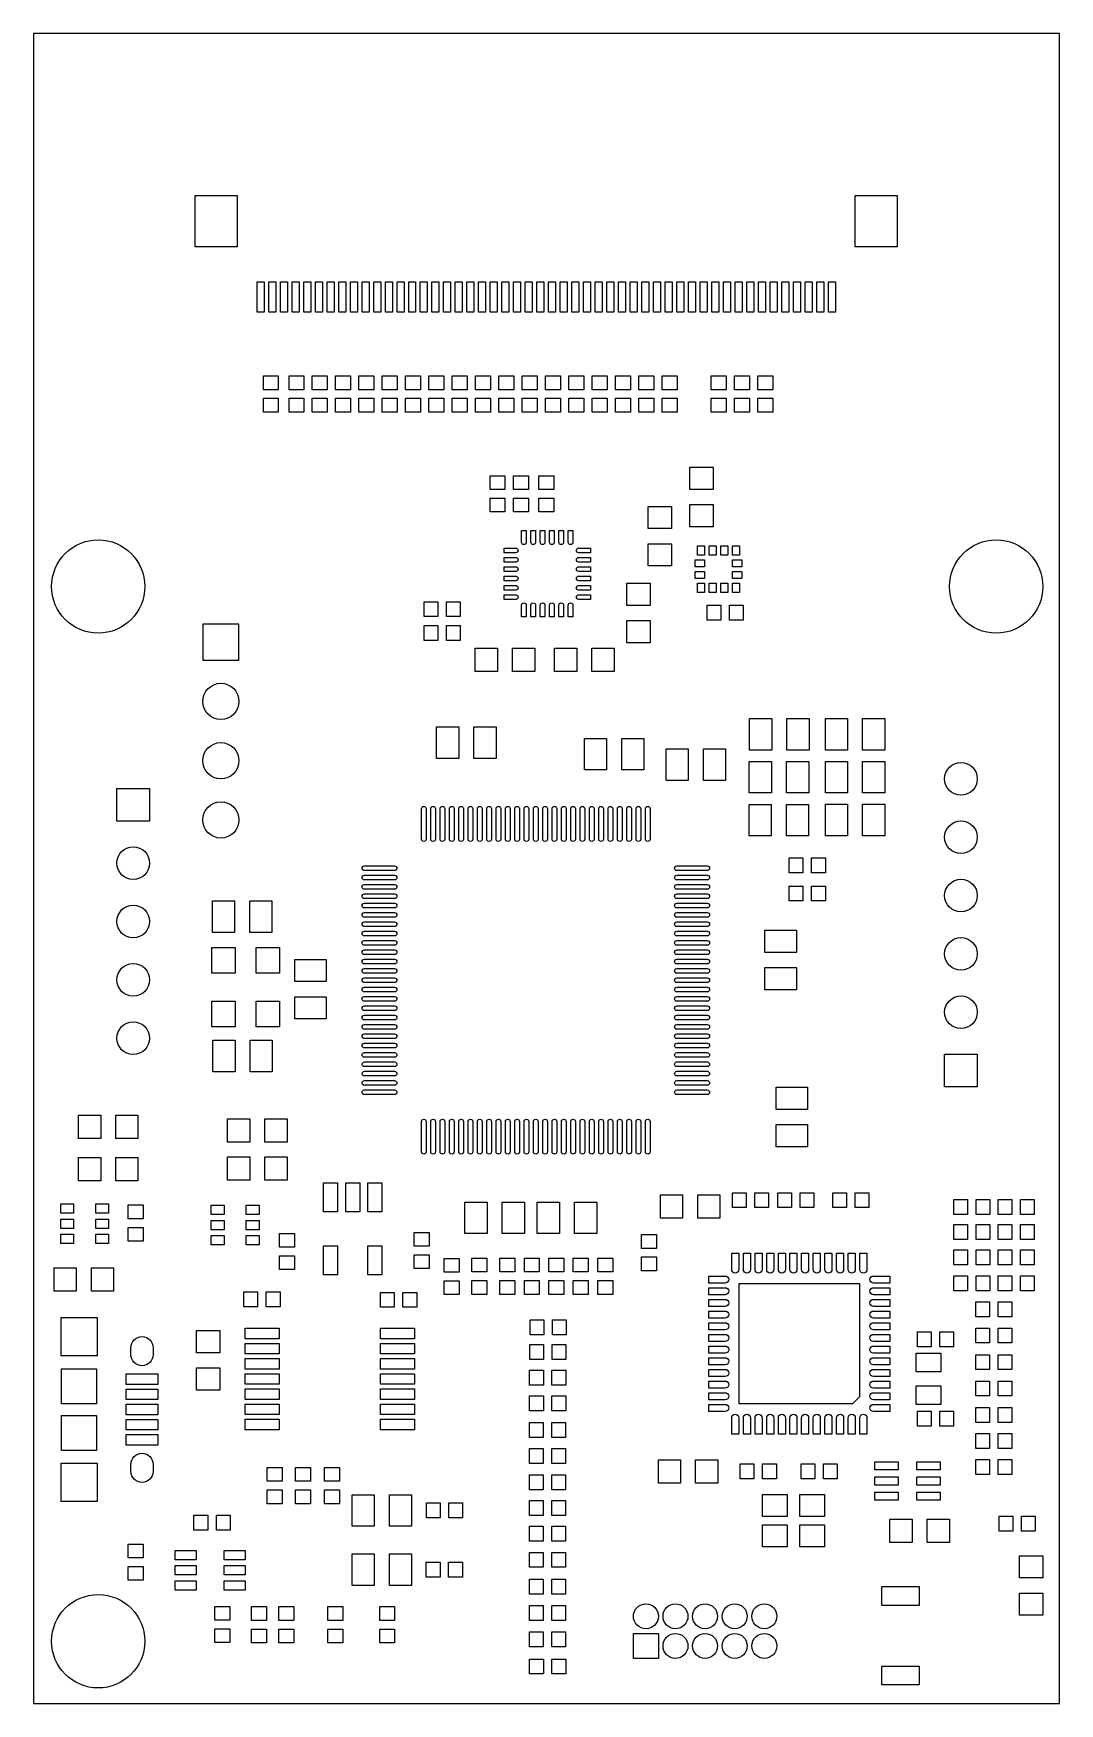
# Model space of a CAD drawing. Extents: x 29.2 to 73.2, y 55 to 126.5.
import ezdxf

# ---------------------------------------------------------------- set-up
doc = ezdxf.new("R2010")
doc.units = 0
doc.layers.add('BG_DESIGN_OUTLINE', color=85, linetype='CONTINUOUS')
doc.layers.add('PIN_TOP', color=80, linetype='CONTINUOUS')

msp = doc.modelspace()

# ---------------------------------------------------------------- linework, layer by layer
at = {"layer": 'BG_DESIGN_OUTLINE'}
msp.add_lwpolyline([(29.22, 54.99), (73.22, 54.99), (73.22, 126.55), (29.22, 126.55)], close=True, dxfattribs=at)
at = {"layer": 'PIN_TOP'}
for points in [[(37.9605, 119.6042), (37.9605, 117.4042), (36.1605, 117.4042), (36.1605, 119.6042)], [(66.2605, 119.6042), (66.2605, 117.4042), (64.4605, 117.4042), (64.4605, 119.6042)], [(39.1105, 115.9042), (39.1105, 114.6042), (38.8105, 114.6042), (38.8105, 115.9042)], [(39.6105, 115.9042), (39.6105, 114.6042), (39.3105, 114.6042), (39.3105, 115.9042)], [(40.1105, 115.9042), (40.1105, 114.6042), (39.8105, 114.6042), (39.8105, 115.9042)], [(40.6105, 115.9042), (40.6105, 114.6042), (40.3105, 114.6042), (40.3105, 115.9042)], [(41.1105, 115.9042), (41.1105, 114.6042), (40.8105, 114.6042), (40.8105, 115.9042)], [(41.6105, 115.9042), (41.6105, 114.6042), (41.3105, 114.6042), (41.3105, 115.9042)], [(42.1105, 115.9042), (42.1105, 114.6042), (41.8105, 114.6042), (41.8105, 115.9042)], [(42.6105, 115.9042), (42.6105, 114.6042), (42.3105, 114.6042), (42.3105, 115.9042)], [(43.1105, 115.9042), (43.1105, 114.6042), (42.8105, 114.6042), (42.8105, 115.9042)], [(43.6105, 115.9042), (43.6105, 114.6042), (43.3105, 114.6042), (43.3105, 115.9042)], [(44.1105, 115.9042), (44.1105, 114.6042), (43.8105, 114.6042), (43.8105, 115.9042)], [(44.6105, 115.9042), (44.6105, 114.6042), (44.3105, 114.6042), (44.3105, 115.9042)], [(45.1105, 115.9042), (45.1105, 114.6042), (44.8105, 114.6042), (44.8105, 115.9042)], [(45.6105, 115.9042), (45.6105, 114.6042), (45.3105, 114.6042), (45.3105, 115.9042)], [(46.1105, 115.9042), (46.1105, 114.6042), (45.8105, 114.6042), (45.8105, 115.9042)], [(46.6105, 115.9042), (46.6105, 114.6042), (46.3105, 114.6042), (46.3105, 115.9042)], [(47.1105, 115.9042), (47.1105, 114.6042), (46.8105, 114.6042), (46.8105, 115.9042)], [(47.6105, 115.9042), (47.6105, 114.6042), (47.3105, 114.6042), (47.3105, 115.9042)], [(48.1105, 115.9042), (48.1105, 114.6042), (47.8105, 114.6042), (47.8105, 115.9042)], [(48.6105, 115.9042), (48.6105, 114.6042), (48.3105, 114.6042), (48.3105, 115.9042)], [(49.1105, 115.9042), (49.1105, 114.6042), (48.8105, 114.6042), (48.8105, 115.9042)], [(49.6105, 115.9042), (49.6105, 114.6042), (49.3105, 114.6042), (49.3105, 115.9042)], [(50.1105, 115.9042), (50.1105, 114.6042), (49.8105, 114.6042), (49.8105, 115.9042)], [(50.6105, 115.9042), (50.6105, 114.6042), (50.3105, 114.6042), (50.3105, 115.9042)], [(51.1105, 115.9042), (51.1105, 114.6042), (50.8105, 114.6042), (50.8105, 115.9042)], [(51.6105, 115.9042), (51.6105, 114.6042), (51.3105, 114.6042), (51.3105, 115.9042)], [(52.1105, 115.9042), (52.1105, 114.6042), (51.8105, 114.6042), (51.8105, 115.9042)], [(52.6105, 115.9042), (52.6105, 114.6042), (52.3105, 114.6042), (52.3105, 115.9042)], [(53.1105, 115.9042), (53.1105, 114.6042), (52.8105, 114.6042), (52.8105, 115.9042)], [(53.6105, 115.9042), (53.6105, 114.6042), (53.3105, 114.6042), (53.3105, 115.9042)], [(54.1105, 115.9042), (54.1105, 114.6042), (53.8105, 114.6042), (53.8105, 115.9042)], [(54.6105, 115.9042), (54.6105, 114.6042), (54.3105, 114.6042), (54.3105, 115.9042)], [(55.1105, 115.9042), (55.1105, 114.6042), (54.8105, 114.6042), (54.8105, 115.9042)], [(55.6105, 115.9042), (55.6105, 114.6042), (55.3105, 114.6042), (55.3105, 115.9042)], [(56.1105, 115.9042), (56.1105, 114.6042), (55.8105, 114.6042), (55.8105, 115.9042)], [(56.6105, 115.9042), (56.6105, 114.6042), (56.3105, 114.6042), (56.3105, 115.9042)], [(57.1105, 115.9042), (57.1105, 114.6042), (56.8105, 114.6042), (56.8105, 115.9042)], [(57.6105, 115.9042), (57.6105, 114.6042), (57.3105, 114.6042), (57.3105, 115.9042)], [(58.1105, 115.9042), (58.1105, 114.6042), (57.8105, 114.6042), (57.8105, 115.9042)], [(58.6105, 115.9042), (58.6105, 114.6042), (58.3105, 114.6042), (58.3105, 115.9042)], [(59.1105, 115.9042), (59.1105, 114.6042), (58.8105, 114.6042), (58.8105, 115.9042)], [(59.6105, 115.9042), (59.6105, 114.6042), (59.3105, 114.6042), (59.3105, 115.9042)], [(60.1105, 115.9042), (60.1105, 114.6042), (59.8105, 114.6042), (59.8105, 115.9042)], [(60.6105, 115.9042), (60.6105, 114.6042), (60.3105, 114.6042), (60.3105, 115.9042)], [(61.1105, 115.9042), (61.1105, 114.6042), (60.8105, 114.6042), (60.8105, 115.9042)], [(61.6105, 115.9042), (61.6105, 114.6042), (61.3105, 114.6042), (61.3105, 115.9042)], [(62.1105, 115.9042), (62.1105, 114.6042), (61.8105, 114.6042), (61.8105, 115.9042)], [(62.6105, 115.9042), (62.6105, 114.6042), (62.3105, 114.6042), (62.3105, 115.9042)], [(63.1105, 115.9042), (63.1105, 114.6042), (62.8105, 114.6042), (62.8105, 115.9042)], [(63.6105, 115.9042), (63.6105, 114.6042), (63.3105, 114.6042), (63.3105, 115.9042)], [(39.72, 111.875), (39.72, 111.285), (39.08, 111.285), (39.08, 111.875)], [(40.82, 111.875), (40.82, 111.285), (40.18, 111.285), (40.18, 111.875)], [(41.82, 111.875), (41.82, 111.285), (41.18, 111.285), (41.18, 111.875)], [(42.82, 111.875), (42.82, 111.285), (42.18, 111.285), (42.18, 111.875)], [(43.82, 111.875), (43.82, 111.285), (43.18, 111.285), (43.18, 111.875)], [(44.82, 111.875), (44.82, 111.285), (44.18, 111.285), (44.18, 111.875)], [(45.82, 111.875), (45.82, 111.285), (45.18, 111.285), (45.18, 111.875)], [(46.82, 111.875), (46.82, 111.285), (46.18, 111.285), (46.18, 111.875)], [(47.82, 111.875), (47.82, 111.285), (47.18, 111.285), (47.18, 111.875)], [(48.82, 111.875), (48.82, 111.285), (48.18, 111.285), (48.18, 111.875)], [(49.82, 111.875), (49.82, 111.285), (49.18, 111.285), (49.18, 111.875)], [(50.82, 111.875), (50.82, 111.285), (50.18, 111.285), (50.18, 111.875)], [(51.82, 111.875), (51.82, 111.285), (51.18, 111.285), (51.18, 111.875)], [(52.82, 111.875), (52.82, 111.285), (52.18, 111.285), (52.18, 111.875)], [(53.82, 111.875), (53.82, 111.285), (53.18, 111.285), (53.18, 111.875)], [(54.82, 111.875), (54.82, 111.285), (54.18, 111.285), (54.18, 111.875)], [(55.82, 111.875), (55.82, 111.285), (55.18, 111.285), (55.18, 111.875)], [(56.82, 111.875), (56.82, 111.285), (56.18, 111.285), (56.18, 111.875)], [(58.28, 111.285), (58.28, 111.875), (58.92, 111.875), (58.92, 111.285)], [(59.92, 111.875), (59.92, 111.285), (59.28, 111.285), (59.28, 111.875)], [(60.92, 111.875), (60.92, 111.285), (60.28, 111.285), (60.28, 111.875)], [(39.72, 110.915), (39.72, 110.325), (39.08, 110.325), (39.08, 110.915)], [(40.82, 110.915), (40.82, 110.325), (40.18, 110.325), (40.18, 110.915)], [(41.82, 110.915), (41.82, 110.325), (41.18, 110.325), (41.18, 110.915)], [(42.82, 110.915), (42.82, 110.325), (42.18, 110.325), (42.18, 110.915)], [(43.82, 110.915), (43.82, 110.325), (43.18, 110.325), (43.18, 110.915)], [(44.82, 110.915), (44.82, 110.325), (44.18, 110.325), (44.18, 110.915)], [(45.82, 110.915), (45.82, 110.325), (45.18, 110.325), (45.18, 110.915)], [(46.82, 110.915), (46.82, 110.325), (46.18, 110.325), (46.18, 110.915)], [(47.82, 110.915), (47.82, 110.325), (47.18, 110.325), (47.18, 110.915)], [(48.82, 110.915), (48.82, 110.325), (48.18, 110.325), (48.18, 110.915)], [(49.82, 110.915), (49.82, 110.325), (49.18, 110.325), (49.18, 110.915)], [(50.82, 110.915), (50.82, 110.325), (50.18, 110.325), (50.18, 110.915)], [(51.82, 110.915), (51.82, 110.325), (51.18, 110.325), (51.18, 110.915)], [(52.82, 110.915), (52.82, 110.325), (52.18, 110.325), (52.18, 110.915)], [(53.82, 110.915), (53.82, 110.325), (53.18, 110.325), (53.18, 110.915)], [(54.82, 110.915), (54.82, 110.325), (54.18, 110.325), (54.18, 110.915)], [(55.82, 110.915), (55.82, 110.325), (55.18, 110.325), (55.18, 110.915)], [(56.82, 110.915), (56.82, 110.325), (56.18, 110.325), (56.18, 110.915)], [(58.28, 110.325), (58.28, 110.915), (58.92, 110.915), (58.92, 110.325)], [(59.92, 110.915), (59.92, 110.325), (59.28, 110.325), (59.28, 110.915)], [(60.92, 110.915), (60.92, 110.325), (60.28, 110.325), (60.28, 110.915)], [(48.8, 107.005), (48.8, 107.595), (49.44, 107.595), (49.44, 107.005)], [(49.81, 107.005), (49.81, 107.595), (50.45, 107.595), (50.45, 107.005)], [(50.89, 107.005), (50.89, 107.595), (51.53, 107.595), (51.53, 107.005)], [(57.36, 107.015), (57.36, 107.965), (58.36, 107.965), (58.36, 107.015)], [(48.8, 106.045), (48.8, 106.635), (49.44, 106.635), (49.44, 106.045)], [(49.81, 106.045), (49.81, 106.635), (50.45, 106.635), (50.45, 106.045)], [(50.89, 106.045), (50.89, 106.635), (51.53, 106.635), (51.53, 106.045)], [(55.58, 105.335), (55.58, 106.285), (56.58, 106.285), (56.58, 105.335)], [(57.36, 105.415), (57.36, 106.365), (58.36, 106.365), (58.36, 105.415)], [(55.58, 103.735), (55.58, 104.685), (56.58, 104.685), (56.58, 103.735)], [(57.7, 104.6), (58, 104.6), (58, 104.2), (57.7, 104.2)], [(58.2, 104.6), (58.5, 104.6), (58.5, 104.2), (58.2, 104.2)], [(58.7, 104.6), (59, 104.6), (59, 104.2), (58.7, 104.2)], [(59.2, 104.6), (59.5, 104.6), (59.5, 104.2), (59.2, 104.2)], [(57.6, 103.7), (57.6, 104), (58, 104), (58, 103.7)], [(59.2, 103.7), (59.2, 104), (59.6, 104), (59.6, 103.7)], [(57.6, 103.2), (57.6, 103.5), (58, 103.5), (58, 103.2)], [(59.2, 103.2), (59.2, 103.5), (59.6, 103.5), (59.6, 103.2)], [(55.67, 102.995), (55.67, 102.045), (54.67, 102.045), (54.67, 102.995)], [(57.7, 103), (58, 103), (58, 102.6), (57.7, 102.6)], [(58.2, 103), (58.5, 103), (58.5, 102.6), (58.2, 102.6)], [(58.7, 103), (59, 103), (59, 102.6), (58.7, 102.6)], [(59.2, 103), (59.5, 103), (59.5, 102.6), (59.2, 102.6)], [(45.975, 102.2), (46.565, 102.2), (46.565, 101.56), (45.975, 101.56)], [(46.935, 102.2), (47.525, 102.2), (47.525, 101.56), (46.935, 101.56)], [(58.105, 102.05), (58.695, 102.05), (58.695, 101.41), (58.105, 101.41)], [(59.065, 102.05), (59.655, 102.05), (59.655, 101.41), (59.065, 101.41)], [(38.035, 101.245), (36.485, 101.245), (36.485, 99.695), (38.035, 99.695)], [(45.975, 101.18), (46.565, 101.18), (46.565, 100.54), (45.975, 100.54)], [(46.935, 101.18), (47.525, 101.18), (47.525, 100.54), (46.935, 100.54)], [(55.67, 101.395), (55.67, 100.445), (54.67, 100.445), (54.67, 101.395)], [(49.115, 99.21), (48.165, 99.21), (48.165, 100.21), (49.115, 100.21)], [(50.715, 99.21), (49.765, 99.21), (49.765, 100.21), (50.715, 100.21)], [(51.565, 100.21), (52.515, 100.21), (52.515, 99.21), (51.565, 99.21)], [(53.165, 100.21), (54.115, 100.21), (54.115, 99.21), (53.165, 99.21)], [(47.455, 95.485), (46.505, 95.485), (46.505, 96.835), (47.455, 96.835)], [(49.055, 95.485), (48.105, 95.485), (48.105, 96.835), (49.055, 96.835)], [(59.925, 97.195), (60.875, 97.195), (60.875, 95.845), (59.925, 95.845)], [(61.525, 97.195), (62.475, 97.195), (62.475, 95.845), (61.525, 95.845)], [(64.125, 95.845), (63.175, 95.845), (63.175, 97.195), (64.125, 97.195)], [(65.725, 95.845), (64.775, 95.845), (64.775, 97.195), (65.725, 97.195)], [(53.795, 94.995), (52.845, 94.995), (52.845, 96.345), (53.795, 96.345)], [(55.395, 94.995), (54.445, 94.995), (54.445, 96.345), (55.395, 96.345)], [(56.345, 95.895), (57.295, 95.895), (57.295, 94.545), (56.345, 94.545)], [(57.945, 95.895), (58.895, 95.895), (58.895, 94.545), (57.945, 94.545)], [(59.915, 95.355), (60.865, 95.355), (60.865, 94.005), (59.915, 94.005)], [(61.515, 95.355), (62.465, 95.355), (62.465, 94.005), (61.515, 94.005)], [(64.125, 94.005), (63.175, 94.005), (63.175, 95.355), (64.125, 95.355)], [(65.725, 94.005), (64.775, 94.005), (64.775, 95.355), (65.725, 95.355)], [(32.8, 94.2), (34.2, 94.2), (34.2, 92.8), (32.8, 92.8)], [(59.905, 93.515), (60.855, 93.515), (60.855, 92.165), (59.905, 92.165)], [(61.505, 93.515), (62.455, 93.515), (62.455, 92.165), (61.505, 92.165)], [(64.125, 92.175), (63.175, 92.175), (63.175, 93.525), (64.125, 93.525)], [(65.725, 92.175), (64.775, 92.175), (64.775, 93.525), (65.725, 93.525)], [(62.215, 90.58), (61.625, 90.58), (61.625, 91.22), (62.215, 91.22)], [(63.175, 90.58), (62.585, 90.58), (62.585, 91.22), (63.175, 91.22)], [(62.215, 89.38), (61.625, 89.38), (61.625, 90.02), (62.215, 90.02)], [(63.175, 89.38), (62.585, 89.38), (62.585, 90.02), (63.175, 90.02)], [(36.895, 89.385), (37.845, 89.385), (37.845, 88.035), (36.895, 88.035)], [(38.495, 89.385), (39.445, 89.385), (39.445, 88.035), (38.495, 88.035)], [(60.585, 87.175), (60.585, 88.125), (61.935, 88.125), (61.935, 87.175)], [(36.87, 87.39), (37.87, 87.39), (37.87, 86.29), (36.87, 86.29)], [(38.77, 87.39), (39.77, 87.39), (39.77, 86.29), (38.77, 86.29)], [(40.425, 85.925), (40.425, 86.875), (41.775, 86.875), (41.775, 85.925)], [(60.585, 85.575), (60.585, 86.525), (61.935, 86.525), (61.935, 85.575)], [(40.425, 84.325), (40.425, 85.275), (41.775, 85.275), (41.775, 84.325)], [(36.87, 85.09), (37.87, 85.09), (37.87, 83.99), (36.87, 83.99)], [(38.77, 85.09), (39.77, 85.09), (39.77, 83.99), (38.77, 83.99)], [(37.865, 82.065), (36.915, 82.065), (36.915, 83.415), (37.865, 83.415)], [(39.465, 82.065), (38.515, 82.065), (38.515, 83.415), (39.465, 83.415)], [(69.69, 81.41), (68.29, 81.41), (68.29, 82.81), (69.69, 82.81)], [(61.065, 80.445), (61.065, 81.395), (62.415, 81.395), (62.415, 80.445)], [(31.155, 80.2), (32.105, 80.2), (32.105, 79.2), (31.155, 79.2)], [(32.755, 80.2), (33.705, 80.2), (33.705, 79.2), (32.755, 79.2)], [(37.545, 80.05), (38.495, 80.05), (38.495, 79.05), (37.545, 79.05)], [(39.145, 80.05), (40.095, 80.05), (40.095, 79.05), (39.145, 79.05)], [(61.065, 78.845), (61.065, 79.795), (62.415, 79.795), (62.415, 78.845)], [(32.105, 77.39), (31.155, 77.39), (31.155, 78.39), (32.105, 78.39)], [(33.705, 77.39), (32.755, 77.39), (32.755, 78.39), (33.705, 78.39)], [(38.495, 77.42), (37.545, 77.42), (37.545, 78.42), (38.495, 78.42)], [(40.095, 77.42), (39.145, 77.42), (39.145, 78.42), (40.095, 78.42)], [(41.66, 77.305), (42.26, 77.305), (42.26, 76.055), (41.66, 76.055)], [(42.61, 77.305), (43.21, 77.305), (43.21, 76.055), (42.61, 76.055)], [(43.56, 77.305), (44.16, 77.305), (44.16, 76.055), (43.56, 76.055)], [(56.105, 76.79), (57.055, 76.79), (57.055, 75.79), (56.105, 75.79)], [(57.705, 76.79), (58.655, 76.79), (58.655, 75.79), (57.705, 75.79)], [(59.195, 76.88), (59.785, 76.88), (59.785, 76.24), (59.195, 76.24)], [(60.155, 76.88), (60.745, 76.88), (60.745, 76.24), (60.155, 76.24)], [(61.725, 76.24), (61.135, 76.24), (61.135, 76.88), (61.725, 76.88)], [(62.685, 76.24), (62.095, 76.24), (62.095, 76.88), (62.685, 76.88)], [(63.495, 76.88), (64.085, 76.88), (64.085, 76.24), (63.495, 76.24)], [(64.455, 76.88), (65.045, 76.88), (65.045, 76.24), (64.455, 76.24)], [(69.275, 75.95), (68.685, 75.95), (68.685, 76.59), (69.275, 76.59)], [(70.235, 75.95), (69.645, 75.95), (69.645, 76.59), (70.235, 76.59)], [(70.585, 76.59), (71.175, 76.59), (71.175, 75.95), (70.585, 75.95)], [(71.545, 76.59), (72.135, 76.59), (72.135, 75.95), (71.545, 75.95)], [(30.395, 76), (30.395, 76.4), (30.945, 76.4), (30.945, 76)], [(31.895, 76), (31.895, 76.4), (32.445, 76.4), (32.445, 76)], [(33.29, 75.765), (33.29, 76.355), (33.93, 76.355), (33.93, 75.765)], [(36.845, 75.94), (36.845, 76.34), (37.395, 76.34), (37.395, 75.94)], [(38.345, 75.94), (38.345, 76.34), (38.895, 76.34), (38.895, 75.94)], [(48.675, 75.125), (47.725, 75.125), (47.725, 76.475), (48.675, 76.475)], [(50.275, 75.125), (49.325, 75.125), (49.325, 76.475), (50.275, 76.475)], [(50.825, 76.475), (51.775, 76.475), (51.775, 75.125), (50.825, 75.125)], [(52.425, 76.475), (53.375, 76.475), (53.375, 75.125), (52.425, 75.125)], [(30.395, 75.35), (30.395, 75.75), (30.945, 75.75), (30.945, 75.35)], [(31.895, 75.35), (31.895, 75.75), (32.445, 75.75), (32.445, 75.35)], [(33.29, 74.805), (33.29, 75.395), (33.93, 75.395), (33.93, 74.805)], [(36.845, 75.29), (36.845, 75.69), (37.395, 75.69), (37.395, 75.29)], [(38.345, 75.29), (38.345, 75.69), (38.895, 75.69), (38.895, 75.29)], [(46.19, 75.175), (46.19, 74.585), (45.55, 74.585), (45.55, 75.175)], [(69.275, 74.87), (68.685, 74.87), (68.685, 75.51), (69.275, 75.51)], [(70.235, 74.87), (69.645, 74.87), (69.645, 75.51), (70.235, 75.51)], [(70.585, 75.51), (71.175, 75.51), (71.175, 74.87), (70.585, 74.87)], [(71.545, 75.51), (72.135, 75.51), (72.135, 74.87), (71.545, 74.87)], [(30.395, 74.7), (30.395, 75.1), (30.945, 75.1), (30.945, 74.7)], [(31.895, 74.7), (31.895, 75.1), (32.445, 75.1), (32.445, 74.7)], [(36.845, 74.64), (36.845, 75.04), (37.395, 75.04), (37.395, 74.64)], [(38.345, 74.64), (38.345, 75.04), (38.895, 75.04), (38.895, 74.64)], [(40.41, 75.135), (40.41, 74.545), (39.77, 74.545), (39.77, 75.135)], [(41.66, 74.605), (42.26, 74.605), (42.26, 73.355), (41.66, 73.355)], [(43.56, 74.605), (44.16, 74.605), (44.16, 73.355), (43.56, 73.355)], [(55.93, 75.085), (55.93, 74.495), (55.29, 74.495), (55.29, 75.085)], [(69.275, 73.79), (68.685, 73.79), (68.685, 74.43), (69.275, 74.43)], [(70.235, 73.79), (69.645, 73.79), (69.645, 74.43), (70.235, 74.43)], [(70.585, 74.43), (71.175, 74.43), (71.175, 73.79), (70.585, 73.79)], [(71.545, 74.43), (72.135, 74.43), (72.135, 73.79), (71.545, 73.79)], [(40.41, 74.175), (40.41, 73.585), (39.77, 73.585), (39.77, 74.175)], [(46.19, 74.215), (46.19, 73.625), (45.55, 73.625), (45.55, 74.215)], [(47.47, 74.065), (47.47, 73.475), (46.83, 73.475), (46.83, 74.065)], [(48.66, 74.075), (48.66, 73.485), (48.02, 73.485), (48.02, 74.075)], [(49.86, 74.075), (49.86, 73.485), (49.22, 73.485), (49.22, 74.075)], [(50.27, 73.485), (50.27, 74.075), (50.91, 74.075), (50.91, 73.485)], [(51.32, 73.485), (51.32, 74.075), (51.96, 74.075), (51.96, 73.485)], [(52.37, 73.485), (52.37, 74.075), (53.01, 74.075), (53.01, 73.485)], [(54.06, 74.075), (54.06, 73.485), (53.42, 73.485), (53.42, 74.075)], [(55.93, 74.125), (55.93, 73.535), (55.29, 73.535), (55.29, 74.125)], [(31.055, 72.66), (30.105, 72.66), (30.105, 73.66), (31.055, 73.66)], [(32.655, 72.66), (31.705, 72.66), (31.705, 73.66), (32.655, 73.66)], [(47.47, 73.105), (47.47, 72.515), (46.83, 72.515), (46.83, 73.105)], [(48.66, 73.115), (48.66, 72.525), (48.02, 72.525), (48.02, 73.115)], [(49.86, 73.115), (49.86, 72.525), (49.22, 72.525), (49.22, 73.115)], [(50.27, 72.525), (50.27, 73.115), (50.91, 73.115), (50.91, 72.525)], [(51.32, 72.525), (51.32, 73.115), (51.96, 73.115), (51.96, 72.525)], [(52.37, 72.525), (52.37, 73.115), (53.01, 73.115), (53.01, 72.525)], [(54.06, 73.115), (54.06, 72.525), (53.42, 72.525), (53.42, 73.115)], [(69.275, 72.68), (68.685, 72.68), (68.685, 73.32), (69.275, 73.32)], [(70.235, 72.68), (69.645, 72.68), (69.645, 73.32), (70.235, 73.32)], [(70.585, 73.32), (71.175, 73.32), (71.175, 72.68), (70.585, 72.68)], [(71.545, 73.32), (72.135, 73.32), (72.135, 72.68), (71.545, 72.68)], [(38.835, 71.99), (38.245, 71.99), (38.245, 72.63), (38.835, 72.63)], [(39.795, 71.99), (39.205, 71.99), (39.205, 72.63), (39.795, 72.63)], [(44.105, 72.61), (44.695, 72.61), (44.695, 71.97), (44.105, 71.97)], [(45.065, 72.61), (45.655, 72.61), (45.655, 71.97), (45.065, 71.97)], [(64.635, 68.135), (64.335, 67.835), (59.485, 67.835), (59.485, 72.985), (64.635, 72.985)], [(69.625, 72.2), (70.215, 72.2), (70.215, 71.56), (69.625, 71.56)], [(70.585, 72.2), (71.175, 72.2), (71.175, 71.56), (70.585, 71.56)], [(30.405, 69.8895), (30.405, 71.5345), (31.955, 71.5345), (31.955, 69.8895)], [(37.21, 70.975), (37.21, 70.025), (36.21, 70.025), (36.21, 70.975)], [(39.755, 71.075), (39.755, 70.625), (38.305, 70.625), (38.305, 71.075)], [(45.555, 71.075), (45.555, 70.625), (44.105, 70.625), (44.105, 71.075)], [(50.515, 71.43), (51.105, 71.43), (51.105, 70.79), (50.515, 70.79)], [(51.475, 71.43), (52.065, 71.43), (52.065, 70.79), (51.475, 70.79)], [(67.715, 70.28), (67.125, 70.28), (67.125, 70.92), (67.715, 70.92)], [(68.675, 70.28), (68.085, 70.28), (68.085, 70.92), (68.675, 70.92)], [(69.625, 71.08), (70.215, 71.08), (70.215, 70.44), (69.625, 70.44)], [(70.585, 71.08), (71.175, 71.08), (71.175, 70.44), (70.585, 70.44)], [(39.755, 70.425), (39.755, 69.975), (38.305, 69.975), (38.305, 70.425)], [(45.555, 70.425), (45.555, 69.975), (44.105, 69.975), (44.105, 70.425)], [(50.505, 70.37), (51.095, 70.37), (51.095, 69.73), (50.505, 69.73)], [(51.465, 70.37), (52.055, 70.37), (52.055, 69.73), (51.465, 69.73)], [(39.755, 69.775), (39.755, 69.325), (38.305, 69.325), (38.305, 69.775)], [(45.555, 69.775), (45.555, 69.325), (44.105, 69.325), (44.105, 69.775)], [(68.125, 70), (68.125, 69.2), (67.075, 69.2), (67.075, 70)], [(69.625, 69.94), (70.215, 69.94), (70.215, 69.3), (69.625, 69.3)], [(70.585, 69.94), (71.175, 69.94), (71.175, 69.3), (70.585, 69.3)], [(30.43, 67.84), (30.43, 69.34), (31.93, 69.34), (31.93, 67.84)], [(33.205, 68.665), (33.205, 69.115), (34.555, 69.115), (34.555, 68.665)], [(37.21, 69.375), (37.21, 68.425), (36.21, 68.425), (36.21, 69.375)], [(39.755, 69.125), (39.755, 68.675), (38.305, 68.675), (38.305, 69.125)], [(45.555, 69.125), (45.555, 68.675), (44.105, 68.675), (44.105, 69.125)], [(50.495, 69.28), (51.085, 69.28), (51.085, 68.64), (50.495, 68.64)], [(51.455, 69.28), (52.045, 69.28), (52.045, 68.64), (51.455, 68.64)], [(69.625, 68.81), (70.215, 68.81), (70.215, 68.17), (69.625, 68.17)], [(70.585, 68.81), (71.175, 68.81), (71.175, 68.17), (70.585, 68.17)], [(33.205, 68.015), (33.205, 68.465), (34.555, 68.465), (34.555, 68.015)], [(39.755, 68.475), (39.755, 68.025), (38.305, 68.025), (38.305, 68.475)], [(45.555, 68.475), (45.555, 68.025), (44.105, 68.025), (44.105, 68.475)], [(50.495, 68.17), (51.085, 68.17), (51.085, 67.53), (50.495, 67.53)], [(51.455, 68.17), (52.045, 68.17), (52.045, 67.53), (51.455, 67.53)], [(68.125, 68.6), (68.125, 67.8), (67.075, 67.8), (67.075, 68.6)], [(30.43, 65.84), (30.43, 67.34), (31.93, 67.34), (31.93, 65.84)], [(33.205, 67.365), (33.205, 67.815), (34.555, 67.815), (34.555, 67.365)], [(39.755, 67.825), (39.755, 67.375), (38.305, 67.375), (38.305, 67.825)], [(45.555, 67.825), (45.555, 67.375), (44.105, 67.375), (44.105, 67.825)], [(67.715, 66.88), (67.125, 66.88), (67.125, 67.52), (67.715, 67.52)], [(68.675, 66.88), (68.085, 66.88), (68.085, 67.52), (68.675, 67.52)], [(69.625, 67.68), (70.215, 67.68), (70.215, 67.04), (69.625, 67.04)], [(70.585, 67.68), (71.175, 67.68), (71.175, 67.04), (70.585, 67.04)], [(33.205, 66.715), (33.205, 67.165), (34.555, 67.165), (34.555, 66.715)], [(39.755, 67.175), (39.755, 66.725), (38.305, 66.725), (38.305, 67.175)], [(45.555, 67.175), (45.555, 66.725), (44.105, 66.725), (44.105, 67.175)], [(50.485, 67.03), (51.075, 67.03), (51.075, 66.39), (50.485, 66.39)], [(51.445, 67.03), (52.035, 67.03), (52.035, 66.39), (51.445, 66.39)], [(69.625, 66.56), (70.215, 66.56), (70.215, 65.92), (69.625, 65.92)], [(70.585, 66.56), (71.175, 66.56), (71.175, 65.92), (70.585, 65.92)], [(33.205, 66.065), (33.205, 66.515), (34.555, 66.515), (34.555, 66.065)], [(50.485, 65.92), (51.075, 65.92), (51.075, 65.28), (50.485, 65.28)], [(51.445, 65.92), (52.035, 65.92), (52.035, 65.28), (51.445, 65.28)], [(31.955, 65.2905), (31.955, 63.6455), (30.405, 63.6455), (30.405, 65.2905)], [(56.015, 65.44), (56.965, 65.44), (56.965, 64.44), (56.015, 64.44)], [(57.615, 65.44), (58.565, 65.44), (58.565, 64.44), (57.615, 64.44)], [(59.525, 65.26), (60.115, 65.26), (60.115, 64.62), (59.525, 64.62)], [(60.485, 65.26), (61.075, 65.26), (61.075, 64.62), (60.485, 64.62)], [(62.725, 64.62), (62.135, 64.62), (62.135, 65.26), (62.725, 65.26)], [(63.685, 64.62), (63.095, 64.62), (63.095, 65.26), (63.685, 65.26)], [(66.3, 65.355), (66.3, 65.005), (65.3, 65.005), (65.3, 65.355)], [(68.1, 65.355), (68.1, 65.005), (67.1, 65.005), (67.1, 65.355)], [(69.625, 65.45), (70.215, 65.45), (70.215, 64.81), (69.625, 64.81)], [(70.585, 65.45), (71.175, 65.45), (71.175, 64.81), (70.585, 64.81)], [(39.88, 65.105), (39.88, 64.515), (39.24, 64.515), (39.24, 65.105)], [(40.46, 64.515), (40.46, 65.105), (41.1, 65.105), (41.1, 64.515)], [(41.7, 64.515), (41.7, 65.105), (42.34, 65.105), (42.34, 64.515)], [(50.485, 64.79), (51.075, 64.79), (51.075, 64.15), (50.485, 64.15)], [(51.445, 64.79), (52.035, 64.79), (52.035, 64.15), (51.445, 64.15)], [(66.3, 64.705), (66.3, 64.355), (65.3, 64.355), (65.3, 64.705)], [(68.1, 64.705), (68.1, 64.355), (67.1, 64.355), (67.1, 64.705)], [(39.88, 64.145), (39.88, 63.555), (39.24, 63.555), (39.24, 64.145)], [(40.46, 63.555), (40.46, 64.145), (41.1, 64.145), (41.1, 63.555)], [(41.7, 63.555), (41.7, 64.145), (42.34, 64.145), (42.34, 63.555)], [(42.885, 63.935), (43.835, 63.935), (43.835, 62.585), (42.885, 62.585)], [(44.485, 63.935), (45.435, 63.935), (45.435, 62.585), (44.485, 62.585)], [(50.485, 63.69), (51.075, 63.69), (51.075, 63.05), (50.485, 63.05)], [(51.445, 63.69), (52.035, 63.69), (52.035, 63.05), (51.445, 63.05)], [(61.535, 63.955), (61.535, 63.005), (60.485, 63.005), (60.485, 63.955)], [(63.135, 63.955), (63.135, 63.005), (62.085, 63.005), (62.085, 63.955)], [(66.3, 64.055), (66.3, 63.705), (65.3, 63.705), (65.3, 64.055)], [(68.1, 64.055), (68.1, 63.705), (67.1, 63.705), (67.1, 64.055)], [(36.695, 62.42), (36.105, 62.42), (36.105, 63.06), (36.695, 63.06)], [(37.655, 62.42), (37.065, 62.42), (37.065, 63.06), (37.655, 63.06)], [(46.665, 62.95), (46.075, 62.95), (46.075, 63.59), (46.665, 63.59)], [(47.625, 62.95), (47.035, 62.95), (47.035, 63.59), (47.625, 63.59)], [(71.215, 62.38), (70.625, 62.38), (70.625, 63.02), (71.215, 63.02)], [(72.175, 62.38), (71.585, 62.38), (71.585, 63.02), (72.175, 63.02)], [(50.485, 62.59), (51.075, 62.59), (51.075, 61.95), (50.485, 61.95)], [(51.445, 62.59), (52.035, 62.59), (52.035, 61.95), (51.445, 61.95)], [(61.535, 62.655), (61.535, 61.705), (60.485, 61.705), (60.485, 62.655)], [(63.135, 62.655), (63.135, 61.705), (62.085, 61.705), (62.085, 62.655)], [(65.945, 62.89), (66.895, 62.89), (66.895, 61.89), (65.945, 61.89)], [(67.545, 62.89), (68.495, 62.89), (68.495, 61.89), (67.545, 61.89)], [(33.28, 61.235), (33.28, 61.825), (33.92, 61.825), (33.92, 61.235)], [(35.3, 61.15), (35.3, 61.55), (36.2, 61.55), (36.2, 61.15)], [(37.4, 61.15), (37.4, 61.55), (38.3, 61.55), (38.3, 61.15)], [(33.28, 60.275), (33.28, 60.865), (33.92, 60.865), (33.92, 60.275)], [(35.3, 60.5), (35.3, 60.9), (36.2, 60.9), (36.2, 60.5)], [(37.4, 60.5), (37.4, 60.9), (38.3, 60.9), (38.3, 60.5)], [(42.885, 61.405), (43.835, 61.405), (43.835, 60.055), (42.885, 60.055)], [(44.485, 61.405), (45.435, 61.405), (45.435, 60.055), (44.485, 60.055)], [(46.655, 60.41), (46.065, 60.41), (46.065, 61.05), (46.655, 61.05)], [(47.615, 60.41), (47.025, 60.41), (47.025, 61.05), (47.615, 61.05)], [(50.485, 61.47), (51.075, 61.47), (51.075, 60.83), (50.485, 60.83)], [(51.445, 61.47), (52.035, 61.47), (52.035, 60.83), (51.445, 60.83)], [(72.5, 61.325), (72.5, 60.375), (71.5, 60.375), (71.5, 61.325)], [(35.3, 59.85), (35.3, 60.25), (36.2, 60.25), (36.2, 59.85)], [(37.4, 59.85), (37.4, 60.25), (38.3, 60.25), (38.3, 59.85)], [(50.485, 60.32), (51.075, 60.32), (51.075, 59.68), (50.485, 59.68)], [(51.445, 60.32), (52.035, 60.32), (52.035, 59.68), (51.445, 59.68)], [(65.6, 59.2), (65.6, 60), (67.2, 60), (67.2, 59.2)], [(72.5, 59.725), (72.5, 58.775), (71.5, 58.775), (71.5, 59.725)], [(37.003, 58.5622), (37.003, 59.1522), (37.643, 59.1522), (37.643, 58.5622)], [(38.57, 58.5551), (38.57, 59.1451), (39.21, 59.1451), (39.21, 58.5551)], [(39.75, 58.5551), (39.75, 59.1451), (40.39, 59.1451), (40.39, 58.5551)], [(41.85, 58.555), (41.85, 59.145), (42.49, 59.145), (42.49, 58.555)], [(44.07, 58.555), (44.07, 59.145), (44.71, 59.145), (44.71, 58.555)], [(50.485, 59.19), (51.075, 59.19), (51.075, 58.55), (50.485, 58.55)], [(51.445, 59.19), (52.035, 59.19), (52.035, 58.55), (51.445, 58.55)], [(37.003, 57.6022), (37.003, 58.1922), (37.643, 58.1922), (37.643, 57.6022)], [(38.57, 57.5951), (38.57, 58.1851), (39.21, 58.1851), (39.21, 57.5951)], [(39.75, 57.5951), (39.75, 58.1851), (40.39, 58.1851), (40.39, 57.5951)], [(41.85, 57.595), (41.85, 58.185), (42.49, 58.185), (42.49, 57.595)], [(44.07, 57.595), (44.07, 58.185), (44.71, 58.185), (44.71, 57.595)], [(50.485, 58.06), (51.075, 58.06), (51.075, 57.42), (50.485, 57.42)], [(51.445, 58.06), (52.035, 58.06), (52.035, 57.42), (51.445, 57.42)], [(54.945, 56.925), (54.945, 57.995), (56.015, 57.995), (56.015, 56.925)], [(50.495, 56.9), (51.085, 56.9), (51.085, 56.26), (50.495, 56.26)], [(51.455, 56.9), (52.045, 56.9), (52.045, 56.26), (51.455, 56.26)], [(65.6, 55.8), (65.6, 56.6), (67.2, 56.6), (67.2, 55.8)]]:
    msp.add_lwpolyline(points, close=True, dxfattribs=at)
for points in [[(50.35, 105.25), (50.35, 104.75, -1), (50.15, 104.75), (50.15, 105.25)], [(50.75, 105.25), (50.75, 104.75, -1), (50.55, 104.75), (50.55, 105.25)], [(51.15, 105.25), (51.15, 104.75, -1), (50.95, 104.75), (50.95, 105.25)], [(51.55, 105.25), (51.55, 104.75, -1), (51.35, 104.75), (51.35, 105.25)], [(51.95, 105.25), (51.95, 104.75, -1), (51.75, 104.75), (51.75, 105.25)], [(52.35, 105.25), (52.35, 104.75, -1), (52.15, 104.75), (52.15, 105.25)], [(49.4, 104.5), (49.9, 104.5, -1), (49.9, 104.3), (49.4, 104.3)], [(53.1, 104.3), (52.6, 104.3, -1), (52.6, 104.5), (53.1, 104.5)], [(49.4, 104.1), (49.9, 104.1, -1), (49.9, 103.9), (49.4, 103.9)], [(53.1, 103.9), (52.6, 103.9, -1), (52.6, 104.1), (53.1, 104.1)], [(49.4, 103.7), (49.9, 103.7, -1), (49.9, 103.5), (49.4, 103.5)], [(49.4, 103.3), (49.9, 103.3, -1), (49.9, 103.1), (49.4, 103.1)], [(53.1, 103.5), (52.6, 103.5, -1), (52.6, 103.7), (53.1, 103.7)], [(53.1, 103.1), (52.6, 103.1, -1), (52.6, 103.3), (53.1, 103.3)], [(49.4, 102.9), (49.9, 102.9, -1), (49.9, 102.7), (49.4, 102.7)], [(49.4, 102.5), (49.9, 102.5, -1), (49.9, 102.3), (49.4, 102.3)], [(53.1, 102.7), (52.6, 102.7, -1), (52.6, 102.9), (53.1, 102.9)], [(53.1, 102.3), (52.6, 102.3, -1), (52.6, 102.5), (53.1, 102.5)], [(50.15, 101.55), (50.15, 102.05, -1), (50.35, 102.05), (50.35, 101.55)], [(50.55, 101.55), (50.55, 102.05, -1), (50.75, 102.05), (50.75, 101.55)], [(50.95, 101.55), (50.95, 102.05, -1), (51.15, 102.05), (51.15, 101.55)], [(51.35, 101.55), (51.35, 102.05, -1), (51.55, 102.05), (51.55, 101.55)], [(51.75, 101.55), (51.75, 102.05, -1), (51.95, 102.05), (51.95, 101.55)], [(52.15, 101.55), (52.15, 102.05, -1), (52.35, 102.05), (52.35, 101.55)], [(45.86, 92.03), (45.86, 93.33, -1), (46.06, 93.33), (46.06, 92.03, -1)], [(46.26, 92.03), (46.26, 93.33, -1), (46.46, 93.33), (46.46, 92.03, -1)], [(46.66, 92.03), (46.66, 93.33, -1), (46.86, 93.33), (46.86, 92.03, -1)], [(47.06, 92.03), (47.06, 93.33, -1), (47.26, 93.33), (47.26, 92.03, -1)], [(47.46, 92.03), (47.46, 93.33, -1), (47.66, 93.33), (47.66, 92.03, -1)], [(47.86, 92.03), (47.86, 93.33, -1), (48.06, 93.33), (48.06, 92.03, -1)], [(48.26, 92.03), (48.26, 93.33, -1), (48.46, 93.33), (48.46, 92.03, -1)], [(48.66, 92.03), (48.66, 93.33, -1), (48.86, 93.33), (48.86, 92.03, -1)], [(49.06, 92.03), (49.06, 93.33, -1), (49.26, 93.33), (49.26, 92.03, -1)], [(49.46, 92.03), (49.46, 93.33, -1), (49.66, 93.33), (49.66, 92.03, -1)], [(49.86, 92.03), (49.86, 93.33, -1), (50.06, 93.33), (50.06, 92.03, -1)], [(50.26, 92.03), (50.26, 93.33, -1), (50.46, 93.33), (50.46, 92.03, -1)], [(50.66, 92.03), (50.66, 93.33, -1), (50.86, 93.33), (50.86, 92.03, -1)], [(51.06, 92.03), (51.06, 93.33, -1), (51.26, 93.33), (51.26, 92.03, -1)], [(51.46, 92.03), (51.46, 93.33, -1), (51.66, 93.33), (51.66, 92.03, -1)], [(51.86, 92.03), (51.86, 93.33, -1), (52.06, 93.33), (52.06, 92.03, -1)], [(52.26, 92.03), (52.26, 93.33, -1), (52.46, 93.33), (52.46, 92.03, -1)], [(52.66, 92.03), (52.66, 93.33, -1), (52.86, 93.33), (52.86, 92.03, -1)], [(53.06, 92.03), (53.06, 93.33, -1), (53.26, 93.33), (53.26, 92.03, -1)], [(53.46, 92.03), (53.46, 93.33, -1), (53.66, 93.33), (53.66, 92.03, -1)], [(53.86, 92.03), (53.86, 93.33, -1), (54.06, 93.33), (54.06, 92.03, -1)], [(54.26, 92.03), (54.26, 93.33, -1), (54.46, 93.33), (54.46, 92.03, -1)], [(54.66, 92.03), (54.66, 93.33, -1), (54.86, 93.33), (54.86, 92.03, -1)], [(55.06, 92.03), (55.06, 93.33, -1), (55.26, 93.33), (55.26, 92.03, -1)], [(55.46, 92.03), (55.46, 93.33, -1), (55.66, 93.33), (55.66, 92.03, -1)], [(43.41, 90.88), (44.71, 90.88, -1), (44.71, 90.68), (43.41, 90.68, -1)], [(43.41, 90.48), (44.71, 90.48, -1), (44.71, 90.28), (43.41, 90.28, -1)], [(56.81, 90.88), (58.11, 90.88, -1), (58.11, 90.68), (56.81, 90.68, -1)], [(56.81, 90.48), (58.11, 90.48, -1), (58.11, 90.28), (56.81, 90.28, -1)], [(43.41, 90.08), (44.71, 90.08, -1), (44.71, 89.88), (43.41, 89.88, -1)], [(43.41, 89.68), (44.71, 89.68, -1), (44.71, 89.48), (43.41, 89.48, -1)], [(56.81, 90.08), (58.11, 90.08, -1), (58.11, 89.88), (56.81, 89.88, -1)], [(56.81, 89.68), (58.11, 89.68, -1), (58.11, 89.48), (56.81, 89.48, -1)], [(43.41, 89.28), (44.71, 89.28, -1), (44.71, 89.08), (43.41, 89.08, -1)], [(43.41, 88.88), (44.71, 88.88, -1), (44.71, 88.68), (43.41, 88.68, -1)], [(56.81, 89.28), (58.11, 89.28, -1), (58.11, 89.08), (56.81, 89.08, -1)], [(56.81, 88.88), (58.11, 88.88, -1), (58.11, 88.68), (56.81, 88.68, -1)], [(43.41, 88.48), (44.71, 88.48, -1), (44.71, 88.28), (43.41, 88.28, -1)], [(43.41, 88.08), (44.71, 88.08, -1), (44.71, 87.88), (43.41, 87.88, -1)], [(56.81, 88.48), (58.11, 88.48, -1), (58.11, 88.28), (56.81, 88.28, -1)], [(56.81, 88.08), (58.11, 88.08, -1), (58.11, 87.88), (56.81, 87.88, -1)], [(43.41, 87.68), (44.71, 87.68, -1), (44.71, 87.48), (43.41, 87.48, -1)], [(56.81, 87.68), (58.11, 87.68, -1), (58.11, 87.48), (56.81, 87.48, -1)], [(43.41, 87.28), (44.71, 87.28, -1), (44.71, 87.08), (43.41, 87.08, -1)], [(43.41, 86.88), (44.71, 86.88, -1), (44.71, 86.68), (43.41, 86.68, -1)], [(56.81, 87.28), (58.11, 87.28, -1), (58.11, 87.08), (56.81, 87.08, -1)], [(56.81, 86.88), (58.11, 86.88, -1), (58.11, 86.68), (56.81, 86.68, -1)], [(43.41, 86.48), (44.71, 86.48, -1), (44.71, 86.28), (43.41, 86.28, -1)], [(43.41, 86.08), (44.71, 86.08, -1), (44.71, 85.88), (43.41, 85.88, -1)], [(56.81, 86.48), (58.11, 86.48, -1), (58.11, 86.28), (56.81, 86.28, -1)], [(56.81, 86.08), (58.11, 86.08, -1), (58.11, 85.88), (56.81, 85.88, -1)], [(43.41, 85.68), (44.71, 85.68, -1), (44.71, 85.48), (43.41, 85.48, -1)], [(43.41, 85.28), (44.71, 85.28, -1), (44.71, 85.08), (43.41, 85.08, -1)], [(56.81, 85.68), (58.11, 85.68, -1), (58.11, 85.48), (56.81, 85.48, -1)], [(56.81, 85.28), (58.11, 85.28, -1), (58.11, 85.08), (56.81, 85.08, -1)], [(43.41, 84.88), (44.71, 84.88, -1), (44.71, 84.68), (43.41, 84.68, -1)], [(43.41, 84.48), (44.71, 84.48, -1), (44.71, 84.28), (43.41, 84.28, -1)], [(56.81, 84.88), (58.11, 84.88, -1), (58.11, 84.68), (56.81, 84.68, -1)], [(56.81, 84.48), (58.11, 84.48, -1), (58.11, 84.28), (56.81, 84.28, -1)], [(43.41, 84.08), (44.71, 84.08, -1), (44.71, 83.88), (43.41, 83.88, -1)], [(56.81, 84.08), (58.11, 84.08, -1), (58.11, 83.88), (56.81, 83.88, -1)], [(43.41, 83.68), (44.71, 83.68, -1), (44.71, 83.48), (43.41, 83.48, -1)], [(43.41, 83.28), (44.71, 83.28, -1), (44.71, 83.08), (43.41, 83.08, -1)], [(56.81, 83.68), (58.11, 83.68, -1), (58.11, 83.48), (56.81, 83.48, -1)], [(56.81, 83.28), (58.11, 83.28, -1), (58.11, 83.08), (56.81, 83.08, -1)], [(43.41, 82.88), (44.71, 82.88, -1), (44.71, 82.68), (43.41, 82.68, -1)], [(43.41, 82.48), (44.71, 82.48, -1), (44.71, 82.28), (43.41, 82.28, -1)], [(56.81, 82.88), (58.11, 82.88, -1), (58.11, 82.68), (56.81, 82.68, -1)], [(56.81, 82.48), (58.11, 82.48, -1), (58.11, 82.28), (56.81, 82.28, -1)], [(43.41, 82.08), (44.71, 82.08, -1), (44.71, 81.88), (43.41, 81.88, -1)], [(43.41, 81.68), (44.71, 81.68, -1), (44.71, 81.48), (43.41, 81.48, -1)], [(56.81, 82.08), (58.11, 82.08, -1), (58.11, 81.88), (56.81, 81.88, -1)], [(56.81, 81.68), (58.11, 81.68, -1), (58.11, 81.48), (56.81, 81.48, -1)], [(43.41, 81.28), (44.71, 81.28, -1), (44.71, 81.08), (43.41, 81.08, -1)], [(56.81, 81.28), (58.11, 81.28, -1), (58.11, 81.08), (56.81, 81.08, -1)], [(45.86, 78.63), (45.86, 79.93, -1), (46.06, 79.93), (46.06, 78.63, -1)], [(46.26, 78.63), (46.26, 79.93, -1), (46.46, 79.93), (46.46, 78.63, -1)], [(46.66, 78.63), (46.66, 79.93, -1), (46.86, 79.93), (46.86, 78.63, -1)], [(47.06, 78.63), (47.06, 79.93, -1), (47.26, 79.93), (47.26, 78.63, -1)], [(47.46, 78.63), (47.46, 79.93, -1), (47.66, 79.93), (47.66, 78.63, -1)], [(47.86, 78.63), (47.86, 79.93, -1), (48.06, 79.93), (48.06, 78.63, -1)], [(48.26, 78.63), (48.26, 79.93, -1), (48.46, 79.93), (48.46, 78.63, -1)], [(48.66, 78.63), (48.66, 79.93, -1), (48.86, 79.93), (48.86, 78.63, -1)], [(49.06, 78.63), (49.06, 79.93, -1), (49.26, 79.93), (49.26, 78.63, -1)], [(49.46, 78.63), (49.46, 79.93, -1), (49.66, 79.93), (49.66, 78.63, -1)], [(49.86, 78.63), (49.86, 79.93, -1), (50.06, 79.93), (50.06, 78.63, -1)], [(50.26, 78.63), (50.26, 79.93, -1), (50.46, 79.93), (50.46, 78.63, -1)], [(50.66, 78.63), (50.66, 79.93, -1), (50.86, 79.93), (50.86, 78.63, -1)], [(51.06, 78.63), (51.06, 79.93, -1), (51.26, 79.93), (51.26, 78.63, -1)], [(51.46, 78.63), (51.46, 79.93, -1), (51.66, 79.93), (51.66, 78.63, -1)], [(51.86, 78.63), (51.86, 79.93, -1), (52.06, 79.93), (52.06, 78.63, -1)], [(52.26, 78.63), (52.26, 79.93, -1), (52.46, 79.93), (52.46, 78.63, -1)], [(52.66, 78.63), (52.66, 79.93, -1), (52.86, 79.93), (52.86, 78.63, -1)], [(53.06, 78.63), (53.06, 79.93, -1), (53.26, 79.93), (53.26, 78.63, -1)], [(53.46, 78.63), (53.46, 79.93, -1), (53.66, 79.93), (53.66, 78.63, -1)], [(53.86, 78.63), (53.86, 79.93, -1), (54.06, 79.93), (54.06, 78.63, -1)], [(54.26, 78.63), (54.26, 79.93, -1), (54.46, 79.93), (54.46, 78.63, -1)], [(54.66, 78.63), (54.66, 79.93, -1), (54.86, 79.93), (54.86, 78.63, -1)], [(55.06, 78.63), (55.06, 79.93, -1), (55.26, 79.93), (55.26, 78.63, -1)], [(55.46, 78.63), (55.46, 79.93, -1), (55.66, 79.93), (55.66, 78.63, -1)], [(59.46, 74.285), (59.46, 73.585, -1), (59.16, 73.585), (59.16, 74.285)], [(59.96, 74.285), (59.96, 73.585, -1), (59.66, 73.585), (59.66, 74.285)], [(60.46, 74.285), (60.46, 73.585, -1), (60.16, 73.585), (60.16, 74.285)], [(60.96, 74.285), (60.96, 73.585, -1), (60.66, 73.585), (60.66, 74.285)], [(61.46, 74.285), (61.46, 73.585, -1), (61.16, 73.585), (61.16, 74.285)], [(61.96, 74.285), (61.96, 73.585, -1), (61.66, 73.585), (61.66, 74.285)], [(62.46, 74.285), (62.46, 73.585, -1), (62.16, 73.585), (62.16, 74.285)], [(62.96, 74.285), (62.96, 73.585, -1), (62.66, 73.585), (62.66, 74.285)], [(63.46, 74.285), (63.46, 73.585, -1), (63.16, 73.585), (63.16, 74.285)], [(63.96, 74.285), (63.96, 73.585, -1), (63.66, 73.585), (63.66, 74.285)], [(64.46, 74.285), (64.46, 73.585, -1), (64.16, 73.585), (64.16, 74.285)], [(64.96, 74.285), (64.96, 73.585, -1), (64.66, 73.585), (64.66, 74.285)], [(58.185, 73.31), (58.885, 73.31, -1), (58.885, 73.01), (58.185, 73.01)], [(65.935, 73.01), (65.235, 73.01, -1), (65.235, 73.31), (65.935, 73.31)], [(58.185, 72.81), (58.885, 72.81, -1), (58.885, 72.51), (58.185, 72.51)], [(58.185, 72.31), (58.885, 72.31, -1), (58.885, 72.01), (58.185, 72.01)], [(65.935, 72.51), (65.235, 72.51, -1), (65.235, 72.81), (65.935, 72.81)], [(65.935, 72.01), (65.235, 72.01, -1), (65.235, 72.31), (65.935, 72.31)], [(58.185, 71.81), (58.885, 71.81, -1), (58.885, 71.51), (58.185, 71.51)], [(65.935, 71.51), (65.235, 71.51, -1), (65.235, 71.81), (65.935, 71.81)], [(58.185, 71.31), (58.885, 71.31, -1), (58.885, 71.01), (58.185, 71.01)], [(65.935, 71.01), (65.235, 71.01, -1), (65.235, 71.31), (65.935, 71.31)], [(34.355, 70.24), (34.355, 69.94, -1), (33.405, 69.94), (33.405, 70.24, -1)], [(58.185, 70.81), (58.885, 70.81, -1), (58.885, 70.51), (58.185, 70.51)], [(58.185, 70.31), (58.885, 70.31, -1), (58.885, 70.01), (58.185, 70.01)], [(65.935, 70.51), (65.235, 70.51, -1), (65.235, 70.81), (65.935, 70.81)], [(65.935, 70.01), (65.235, 70.01, -1), (65.235, 70.31), (65.935, 70.31)], [(58.185, 69.81), (58.885, 69.81, -1), (58.885, 69.51), (58.185, 69.51)], [(65.935, 69.51), (65.235, 69.51, -1), (65.235, 69.81), (65.935, 69.81)], [(58.185, 69.31), (58.885, 69.31, -1), (58.885, 69.01), (58.185, 69.01)], [(58.185, 68.81), (58.885, 68.81, -1), (58.885, 68.51), (58.185, 68.51)], [(65.935, 69.01), (65.235, 69.01, -1), (65.235, 69.31), (65.935, 69.31)], [(65.935, 68.51), (65.235, 68.51, -1), (65.235, 68.81), (65.935, 68.81)], [(58.185, 68.31), (58.885, 68.31, -1), (58.885, 68.01), (58.185, 68.01)], [(65.935, 68.01), (65.235, 68.01, -1), (65.235, 68.31), (65.935, 68.31)], [(58.185, 67.81), (58.885, 67.81, -1), (58.885, 67.51), (58.185, 67.51)], [(59.16, 66.535), (59.16, 67.235, -1), (59.46, 67.235), (59.46, 66.535)], [(59.66, 66.535), (59.66, 67.235, -1), (59.96, 67.235), (59.96, 66.535)], [(60.16, 66.535), (60.16, 67.235, -1), (60.46, 67.235), (60.46, 66.535)], [(60.66, 66.535), (60.66, 67.235, -1), (60.96, 67.235), (60.96, 66.535)], [(61.16, 66.535), (61.16, 67.235, -1), (61.46, 67.235), (61.46, 66.535)], [(61.66, 66.535), (61.66, 67.235, -1), (61.96, 67.235), (61.96, 66.535)], [(62.16, 66.535), (62.16, 67.235, -1), (62.46, 67.235), (62.46, 66.535)], [(62.66, 66.535), (62.66, 67.235, -1), (62.96, 67.235), (62.96, 66.535)], [(63.16, 66.535), (63.16, 67.235, -1), (63.46, 67.235), (63.46, 66.535)], [(63.66, 66.535), (63.66, 67.235, -1), (63.96, 67.235), (63.96, 66.535)], [(64.16, 66.535), (64.16, 67.235, -1), (64.46, 67.235), (64.46, 66.535)], [(64.66, 66.535), (64.66, 67.235, -1), (64.96, 67.235), (64.96, 66.535)], [(65.935, 67.51), (65.235, 67.51, -1), (65.235, 67.81), (65.935, 67.81)], [(34.355, 65.24), (34.355, 64.94, -1), (33.405, 64.94), (33.405, 65.24, -1)]]:
    msp.add_lwpolyline(points, format="xyb", close=True, dxfattribs=at)
for centre, radius in [((32, 102.85), 2), ((70.5, 102.85), 2), ((37.26, 97.93), 0.775), ((37.26, 95.39), 0.775), ((68.99, 94.61), 0.7), ((37.26, 92.85), 0.775), ((68.99, 92.11), 0.7), ((33.5, 91), 0.7), ((68.99, 89.61), 0.7), ((33.5, 88.5), 0.7), ((68.99, 87.11), 0.7), ((33.5, 86), 0.7), ((68.99, 84.61), 0.7), ((33.5, 83.5), 0.7), ((32, 57.66), 2), ((55.48, 58.73), 0.535), ((56.75, 58.73), 0.535), ((58.02, 58.73), 0.535), ((59.29, 58.73), 0.535), ((60.56, 58.73), 0.535), ((56.75, 57.46), 0.535), ((58.02, 57.46), 0.535), ((59.29, 57.46), 0.535), ((60.56, 57.46), 0.535)]:
    msp.add_circle(centre, radius, dxfattribs=at)

doc.saveas('drawing.dxf')
